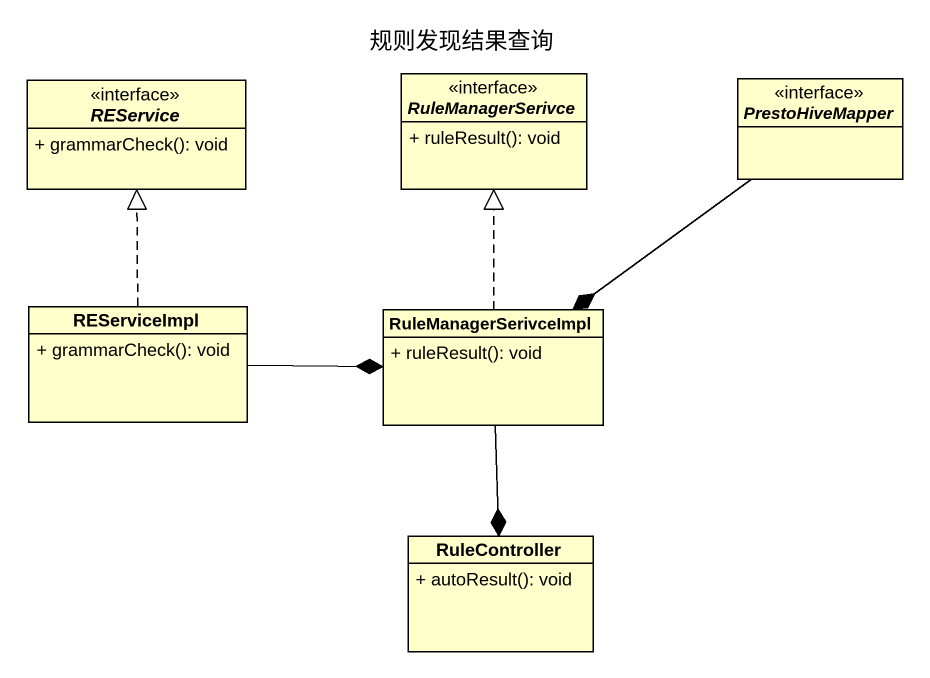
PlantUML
@startuml
title 规则发现结果查询
hide circle
hide empty members
skinparam classAttributeIconSize 0
interface REService <<interface>> {
  + grammarCheck(): void
}
interface RuleManagerSerivce <<interface>> {
  + ruleResult(): void
}
interface PrestoHiveMapper <<interface>>
class REServiceImpl {
  + grammarCheck(): void
}
class RuleManagerSerivceImpl {
  + ruleResult(): void
}
class RuleController {
  + autoResult(): void
}
PrestoHiveMapper --* RuleManagerSerivceImpl
REServiceImpl .up.|> REService
REServiceImpl -right-* RuleManagerSerivceImpl
RuleManagerSerivceImpl .up.|> RuleManagerSerivce
RuleManagerSerivceImpl --* RuleController
@enduml
